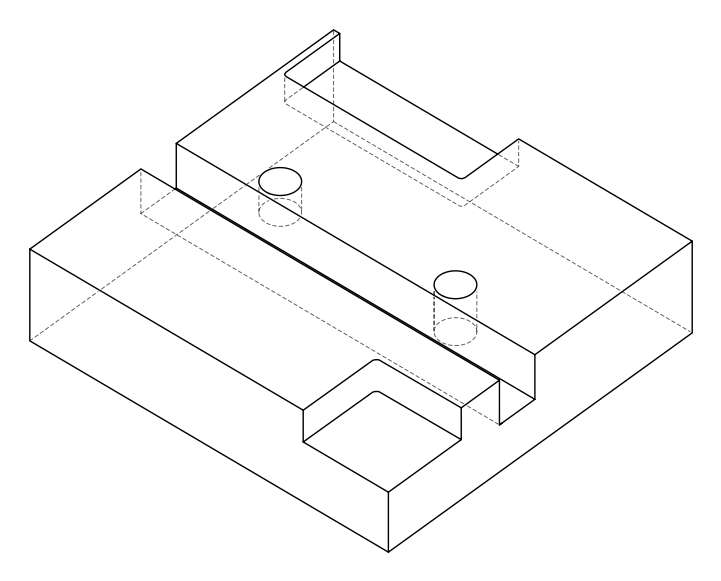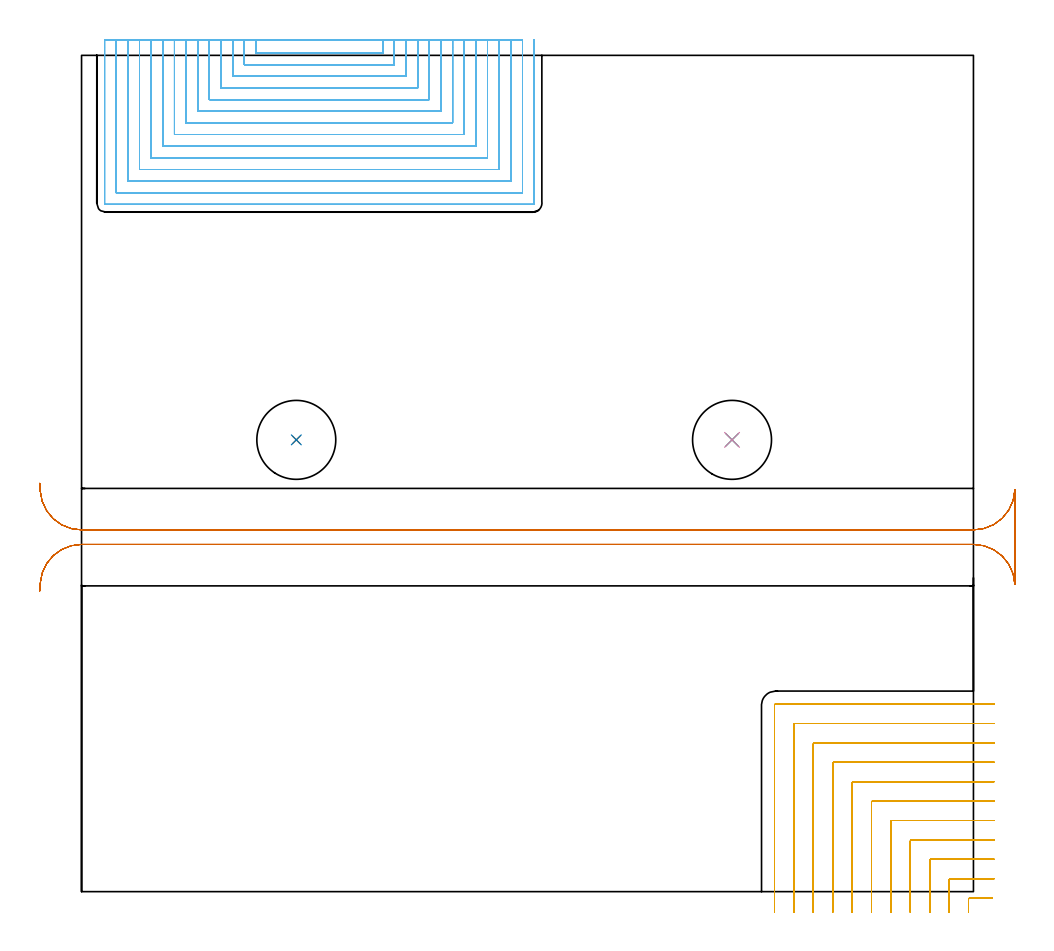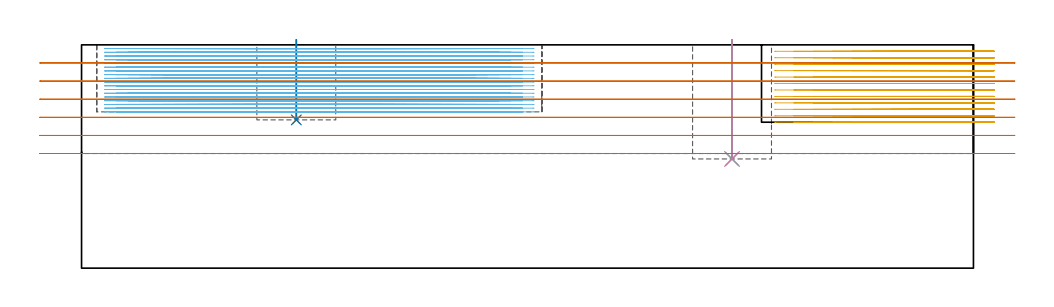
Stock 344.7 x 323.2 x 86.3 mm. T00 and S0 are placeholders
(PLAN: 7 operations, 6 tool changes, 230.2 min)
(1 INDEXABLE_INSERT_DRILL_BLIND_HOLE_FROM_SOLID | STEP1POCKET | NXT0302_010 | 0.13 min | 8582 mm3)
(2 DRILL_TO_ENLARGE_BLIND_HOLE | STEP1POCKET | UGT0301_381 | 0.13 min | 12591 mm3)
(3 INDEXABLE_INSERT_DRILL_BLIND_HOLE_FROM_SOLID_1 | STEP1POCKET_1 | NXT0302_010 | 0.19 min | 13086 mm3)
(4 DRILL_TO_ENLARGE_BLIND_HOLE_1 | STEP1POCKET_1 | UGT0301_381 | 0.19 min | 19115 mm3)
(5 MILL_CORNER_NOTCH_RECTANGULAR | CORNER_NOTCH_RECTANGULAR | NXT0201_013 | Follow Part, ap 2.5, ae 75% | 26.93 min | 189605 mm3)
(6 MILL_SLOT | SLOT_PARTIAL_RECTANGULAR | NXT0201_008 | Follow Part, ap 1.5, ae 75% | 192.62 min | 269871 mm3)
(7 MILL_RECTANGULAR_SLOT | SLOT_RECTANGULAR | UGT0201_004 | Follow Part, ap 8, ae 75% | 10.05 min | 544391 mm3)
(TOOL NXT0302_010 | Index. Insert Drill 19.5mm [880-D1950L25-05] | D19.5 PA176 FL98 Z2)
(TOOL UGT0301_381 | Twist Drill Flat Bottom 30.5 mm | D30.5 PA180 FL175 Z2)
(TOOL NXT0201_013 | ENDMILL 10mm | D10 FL30 Z4)
(TOOL NXT0201_008 | ENDMILL 6mm [2P460-0600-NA 1630] | D6 FL26 Z6)
(TOOL UGT0201_004 | End Mill 32 mm | D32 FL53 Z6)
(OP 1 INDEXABLE_INSERT_DRILL_BLIND_HOLE_FROM_SOLID)
G17 G21 G94 G90
T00 M6
G54
G17 G0 G90 X83. Y174.6 S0 M3
G43 Z96.3 H1
G94 G81 G98 Z57.3 F250. R88.3
G80
M5
M2
(OP 2 DRILL_TO_ENLARGE_BLIND_HOLE)
G17 G21 G94 G90
T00 M6
G54
G17 G0 G90 X83. Y174.6 S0 M3
G43 Z96.3 H0
G94 G81 G98 Z57.3 F250. R88.3
G80
M5
M2
(OP 3 INDEXABLE_INSERT_DRILL_BLIND_HOLE_FROM_SOLID_1)
G17 G21 G94 G90
T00 M6
G54
G17 G0 G90 X251.4 Y174.6 S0 M3
G43 Z96.3 H1
G94 G81 G98 Z42.2 F250. R88.3
G80
M5
M2
(OP 4 DRILL_TO_ENLARGE_BLIND_HOLE_1)
G17 G21 G94 G90
T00 M6
G54
G17 G0 G90 X251.4 Y174.6 S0 M3
G43 Z96.3 H0
G94 G81 G98 Z42.2 F250. R88.3
G80
M5
M2
(OP 5 MILL_CORNER_NOTCH_RECTANGULAR)
G17 G21 G94 G90
T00 M6
G54
G17 G0 G90 X352.03 Y-2.5 S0 M3
G43 Z96.3 H0
Z83.808
G94 G1 X349.03 F250.
X343.295 F500.
G3 X342.8 Y-2.995 R0.5
G1 Y-5.
Y-8. F250.
G0 Z96.3
X352.7 Y5.
Z83.808
G1 X349.7
X335.795 F500.
G3 X335.3 Y4.505 R0.5
G1 Y-5.
Y-8. F250.
G0 Z96.3
X352.7 Y12.5
Z83.808
G1 X349.7
X328.295 F500.
G3 X327.8 Y12.005 R0.5
G1 Y-5.
Y-8. F250.
G0 Z96.3
X352.7 Y20.
Z83.808
G1 X349.7
X320.796 F500.
G3 X320.3 Y19.504 R0.5
G1 Y-5.
Y-8. F250.
G0 Z96.3
X352.7 Y27.5
Z83.808
G1 X349.7
X313.296 F500.
G3 X312.8 Y27.004 R0.5
G1 Y-5.
Y-8. F250.
G0 Z96.3
X352.7 Y35.
Z83.808
G1 X349.7
X305.796 F500.
G3 X305.3 Y34.504 R0.5
G1 Y-5.
Y-8. F250.
G0 Z96.3
X352.7 Y42.5
Z83.808
G1 X349.7
X298.296 F500.
G3 X297.8 Y42.004 R0.5
G1 Y-5.
Y-8. F250.
G0 Z96.3
X352.7 Y50.
Z83.808
G1 X349.7
X290.797 F500.
G3 X290.3 Y49.503 R0.5
G1 Y-5.
Y-8. F250.
G0 Z96.3
X352.7 Y57.5
Z83.808
G1 X349.7
X283.297 F500.
G3 X282.8 Y57.003 R0.5
G1 Y-5.
Y-8. F250.
G0 Z96.3
X352.7 Y65.
Z83.808
G1 X349.7
X275.797 F500.
G3 X275.3 Y64.503 R0.5
G1 Y-5.
Y-8. F250.
G0 Z96.3
X352.7 Y72.5
Z83.808
G1 X349.7
X268.297 F500.
G3 X267.8 Y72.003 R0.5
G1 Y-5.
Y-8. F250.
G0 Z96.3
X352.03 Y-2.5
Z81.317
G1 X349.03
X343.295 F500.
G3 X342.8 Y-2.995 R0.5
G1 Y-5.
Y-8. F250.
G0 Z96.3
X352.7 Y5.
Z81.317
G1 X349.7
X335.795 F500.
G3 X335.3 Y4.505 R0.5
G1 Y-5.
Y-8. F250.
G0 Z96.3
X352.7 Y12.5
Z81.317
G1 X349.7
X328.295 F500.
G3 X327.8 Y12.005 R0.5
G1 Y-5.
Y-8. F250.
G0 Z96.3
X352.7 Y20.
Z81.317
G1 X349.7
X320.796 F500.
G3 X320.3 Y19.504 R0.5
G1 Y-5.
Y-8. F250.
G0 Z96.3
X352.7 Y27.5
Z81.317
G1 X349.7
X313.296 F500.
G3 X312.8 Y27.004 R0.5
G1 Y-5.
Y-8. F250.
G0 Z96.3
X352.7 Y35.
Z81.317
G1 X349.7
X305.796 F500.
G3 X305.3 Y34.504 R0.5
G1 Y-5.
Y-8. F250.
G0 Z96.3
X352.7 Y42.5
Z81.317
G1 X349.7
X298.296 F500.
G3 X297.8 Y42.004 R0.5
G1 Y-5.
Y-8. F250.
G0 Z96.3
X352.7 Y50.
Z81.317
G1 X349.7
X290.797 F500.
G3 X290.3 Y49.503 R0.5
G1 Y-5.
Y-8. F250.
G0 Z96.3
X352.7 Y57.5
Z81.317
G1 X349.7
X283.297 F500.
G3 X282.8 Y57.003 R0.5
G1 Y-5.
Y-8. F250.
G0 Z96.3
X352.7 Y65.
Z81.317
G1 X349.7
X275.797 F500.
G3 X275.3 Y64.503 R0.5
G1 Y-5.
Y-8. F250.
G0 Z96.3
X352.7 Y72.5
Z81.317
G1 X349.7
X268.297 F500.
G3 X267.8 Y72.003 R0.5
G1 Y-5.
Y-8. F250.
G0 Z96.3
X352.03 Y-2.5
Z78.825
G1 X349.03
X343.295 F500.
G3 X342.8 Y-2.995 R0.5
G1 Y-5.
Y-8. F250.
G0 Z96.3
X352.7 Y5.
Z78.825
G1 X349.7
X335.795 F500.
G3 X335.3 Y4.505 R0.5
G1 Y-5.
Y-8. F250.
G0 Z96.3
X352.7 Y12.5
Z78.825
G1 X349.7
X328.295 F500.
G3 X327.8 Y12.005 R0.5
G1 Y-5.
Y-8. F250.
G0 Z96.3
X352.7 Y20.
Z78.825
G1 X349.7
X320.796 F500.
G3 X320.3 Y19.504 R0.5
G1 Y-5.
Y-8. F250.
G0 Z96.3
X352.7 Y27.5
Z78.825
G1 X349.7
X313.296 F500.
G3 X312.8 Y27.004 R0.5
G1 Y-5.
Y-8. F250.
G0 Z96.3
X352.7 Y35.
Z78.825
G1 X349.7
X305.796 F500.
G3 X305.3 Y34.504 R0.5
G1 Y-5.
Y-8. F250.
G0 Z96.3
X352.7 Y42.5
Z78.825
G1 X349.7
X298.296 F500.
G3 X297.8 Y42.004 R0.5
G1 Y-5.
Y-8. F250.
G0 Z96.3
X352.7 Y50.
Z78.825
G1 X349.7
X290.797 F500.
G3 X290.3 Y49.503 R0.5
G1 Y-5.
Y-8. F250.
G0 Z96.3
X352.7 Y57.5
Z78.825
G1 X349.7
X283.297 F500.
G3 X282.8 Y57.003 R0.5
G1 Y-5.
Y-8. F250.
G0 Z96.3
X352.7 Y65.
Z78.825
G1 X349.7
X275.797 F500.
G3 X275.3 Y64.503 R0.5
G1 Y-5.
Y-8. F250.
G0 Z96.3
X352.7 Y72.5
Z78.825
G1 X349.7
X268.297 F500.
G3 X267.8 Y72.003 R0.5
G1 Y-5.
Y-8. F250.
G0 Z96.3
X352.03 Y-2.5
Z76.333
G1 X349.03
X343.295 F500.
G3 X342.8 Y-2.995 R0.5
G1 Y-5.
Y-8. F250.
G0 Z96.3
X352.7 Y5.
Z76.333
G1 X349.7
X335.795 F500.
G3 X335.3 Y4.505 R0.5
G1 Y-5.
Y-8. F250.
G0 Z96.3
X352.7 Y12.5
Z76.333
G1 X349.7
X328.295 F500.
G3 X327.8 Y12.005 R0.5
G1 Y-5.
Y-8. F250.
G0 Z96.3
X352.7 Y20.
Z76.333
G1 X349.7
X320.796 F500.
G3 X320.3 Y19.504 R0.5
G1 Y-5.
Y-8. F250.
G0 Z96.3
X352.7 Y27.5
Z76.333
G1 X349.7
X313.296 F500.
G3 X312.8 Y27.004 R0.5
G1 Y-5.
Y-8. F250.
G0 Z96.3
X352.7 Y35.
Z76.333
G1 X349.7
X305.796 F500.
G3 X305.3 Y34.504 R0.5
G1 Y-5.
Y-8. F250.
G0 Z96.3
X352.7 Y42.5
Z76.333
G1 X349.7
X298.296 F500.
G3 X297.8 Y42.004 R0.5
G1 Y-5.
Y-8. F250.
G0 Z96.3
X352.7 Y50.
Z76.333
G1 X349.7
X290.797 F500.
G3 X290.3 Y49.503 R0.5
G1 Y-5.
Y-8. F250.
G0 Z96.3
X352.7 Y57.5
Z76.333
G1 X349.7
X283.297 F500.
G3 X282.8 Y57.003 R0.5
G1 Y-5.
Y-8. F250.
G0 Z96.3
X352.7 Y65.
Z76.333
G1 X349.7
X275.797 F500.
G3 X275.3 Y64.503 R0.5
G1 Y-5.
Y-8. F250.
G0 Z96.3
X352.7 Y72.5
Z76.333
G1 X349.7
X268.297 F500.
G3 X267.8 Y72.003 R0.5
G1 Y-5.
Y-8. F250.
G0 Z96.3
X352.03 Y-2.5
Z73.842
G1 X349.03
X343.295 F500.
G3 X342.8 Y-2.995 R0.5
G1 Y-5.
Y-8. F250.
G0 Z96.3
X352.7 Y5.
Z73.842
G1 X349.7
X335.795 F500.
G3 X335.3 Y4.505 R0.5
G1 Y-5.
Y-8. F250.
G0 Z96.3
X352.7 Y12.5
Z73.842
G1 X349.7
X328.295 F500.
G3 X327.8 Y12.005 R0.5
G1 Y-5.
Y-8. F250.
G0 Z96.3
X352.7 Y20.
Z73.842
G1 X349.7
X320.796 F500.
G3 X320.3 Y19.504 R0.5
G1 Y-5.
Y-8. F250.
G0 Z96.3
X352.7 Y27.5
Z73.842
G1 X349.7
X313.296 F500.
G3 X312.8 Y27.004 R0.5
G1 Y-5.
Y-8. F250.
G0 Z96.3
X352.7 Y35.
Z73.842
G1 X349.7
X305.796 F500.
G3 X305.3 Y34.504 R0.5
G1 Y-5.
Y-8. F250.
G0 Z96.3
X352.7 Y42.5
Z73.842
G1 X349.7
X298.296 F500.
G3 X297.8 Y42.004 R0.5
G1 Y-5.
Y-8. F250.
G0 Z96.3
X352.7 Y50.
Z73.842
G1 X349.7
X290.797 F500.
G3 X290.3 Y49.503 R0.5
G1 Y-5.
Y-8. F250.
G0 Z96.3
X352.7 Y57.5
Z73.842
G1 X349.7
X283.297 F500.
G3 X282.8 Y57.003 R0.5
G1 Y-5.
Y-8. F250.
G0 Z96.3
X352.7 Y65.
Z73.842
G1 X349.7
X275.797 F500.
G3 X275.3 Y64.503 R0.5
G1 Y-5.
Y-8. F250.
G0 Z96.3
X352.7 Y72.5
Z73.842
G1 X349.7
X268.297 F500.
G3 X267.8 Y72.003 R0.5
G1 Y-5.
Y-8. F250.
G0 Z96.3
X352.03 Y-2.5
Z71.35
G1 X349.03
X343.295 F500.
G3 X342.8 Y-2.995 R0.5
G1 Y-5.
Y-8. F250.
G0 Z96.3
X352.7 Y5.
Z71.35
G1 X349.7
X335.795 F500.
G3 X335.3 Y4.505 R0.5
G1 Y-5.
Y-8. F250.
G0 Z96.3
X352.7 Y12.5
Z71.35
G1 X349.7
X328.295 F500.
G3 X327.8 Y12.005 R0.5
G1 Y-5.
Y-8. F250.
G0 Z96.3
X352.7 Y20.
Z71.35
G1 X349.7
X320.796 F500.
G3 X320.3 Y19.504 R0.5
G1 Y-5.
Y-8. F250.
G0 Z96.3
X352.7 Y27.5
Z71.35
G1 X349.7
X313.296 F500.
G3 X312.8 Y27.004 R0.5
G1 Y-5.
Y-8. F250.
G0 Z96.3
X352.7 Y35.
Z71.35
G1 X349.7
X305.796 F500.
G3 X305.3 Y34.504 R0.5
G1 Y-5.
Y-8. F250.
G0 Z96.3
X352.7 Y42.5
Z71.35
G1 X349.7
X298.296 F500.
G3 X297.8 Y42.004 R0.5
G1 Y-5.
Y-8. F250.
G0 Z96.3
X352.7 Y50.
Z71.35
G1 X349.7
X290.797 F500.
G3 X290.3 Y49.503 R0.5
G1 Y-5.
Y-8. F250.
G0 Z96.3
X352.7 Y57.5
Z71.35
G1 X349.7
X283.297 F500.
G3 X282.8 Y57.003 R0.5
G1 Y-5.
Y-8. F250.
G0 Z96.3
X352.7 Y65.
Z71.35
G1 X349.7
X275.797 F500.
G3 X275.3 Y64.503 R0.5
G1 Y-5.
Y-8. F250.
G0 Z96.3
X352.7 Y72.5
Z71.35
G1 X349.7
X268.297 F500.
G3 X267.8 Y72.003 R0.5
G1 Y-5.
Y-8. F250.
G0 Z96.3
X352.03 Y-2.5
Z68.858
G1 X349.03
X343.295 F500.
G3 X342.8 Y-2.995 R0.5
G1 Y-5.
Y-8. F250.
G0 Z96.3
X352.7 Y5.
Z68.858
G1 X349.7
X335.795 F500.
G3 X335.3 Y4.505 R0.5
G1 Y-5.
Y-8. F250.
G0 Z96.3
X352.7 Y12.5
Z68.858
G1 X349.7
X328.295 F500.
G3 X327.8 Y12.005 R0.5
G1 Y-5.
Y-8. F250.
G0 Z96.3
X352.7 Y20.
Z68.858
G1 X349.7
X320.796 F500.
G3 X320.3 Y19.504 R0.5
G1 Y-5.
Y-8. F250.
G0 Z96.3
X352.7 Y27.5
Z68.858
G1 X349.7
X313.296 F500.
G3 X312.8 Y27.004 R0.5
G1 Y-5.
Y-8. F250.
G0 Z96.3
X352.7 Y35.
Z68.858
G1 X349.7
X305.796 F500.
G3 X305.3 Y34.504 R0.5
G1 Y-5.
Y-8. F250.
G0 Z96.3
X352.7 Y42.5
Z68.858
G1 X349.7
X298.296 F500.
G3 X297.8 Y42.004 R0.5
G1 Y-5.
Y-8. F250.
G0 Z96.3
X352.7 Y50.
Z68.858
G1 X349.7
X290.797 F500.
G3 X290.3 Y49.503 R0.5
G1 Y-5.
Y-8. F250.
G0 Z96.3
X352.7 Y57.5
Z68.858
G1 X349.7
X283.297 F500.
G3 X282.8 Y57.003 R0.5
G1 Y-5.
Y-8. F250.
G0 Z96.3
X352.7 Y65.
Z68.858
G1 X349.7
X275.797 F500.
G3 X275.3 Y64.503 R0.5
G1 Y-5.
Y-8. F250.
G0 Z96.3
X352.7 Y72.5
Z68.858
G1 X349.7
X268.297 F500.
G3 X267.8 Y72.003 R0.5
G1 Y-5.
Y-8. F250.
G0 Z96.3
X352.03 Y-2.5
Z66.367
G1 X349.03
X343.295 F500.
G3 X342.8 Y-2.995 R0.5
G1 Y-5.
Y-8. F250.
G0 Z96.3
X352.7 Y5.
Z66.367
G1 X349.7
X335.795 F500.
G3 X335.3 Y4.505 R0.5
G1 Y-5.
Y-8. F250.
G0 Z96.3
X352.7 Y12.5
Z66.367
G1 X349.7
X328.295 F500.
G3 X327.8 Y12.005 R0.5
G1 Y-5.
Y-8. F250.
G0 Z96.3
X352.7 Y20.
Z66.367
G1 X349.7
X320.796 F500.
G3 X320.3 Y19.504 R0.5
G1 Y-5.
Y-8. F250.
G0 Z96.3
X352.7 Y27.5
Z66.367
G1 X349.7
X313.296 F500.
G3 X312.8 Y27.004 R0.5
G1 Y-5.
Y-8. F250.
G0 Z96.3
X352.7 Y35.
Z66.367
G1 X349.7
X305.796 F500.
G3 X305.3 Y34.504 R0.5
G1 Y-5.
Y-8. F250.
G0 Z96.3
X352.7 Y42.5
Z66.367
G1 X349.7
X298.296 F500.
G3 X297.8 Y42.004 R0.5
G1 Y-5.
Y-8. F250.
G0 Z96.3
X352.7 Y50.
Z66.367
G1 X349.7
X290.797 F500.
G3 X290.3 Y49.503 R0.5
G1 Y-5.
Y-8. F250.
G0 Z96.3
X352.7 Y57.5
Z66.367
G1 X349.7
X283.297 F500.
G3 X282.8 Y57.003 R0.5
G1 Y-5.
Y-8. F250.
G0 Z96.3
X352.7 Y65.
Z66.367
G1 X349.7
X275.797 F500.
G3 X275.3 Y64.503 R0.5
G1 Y-5.
Y-8. F250.
G0 Z96.3
X352.7 Y72.5
Z66.367
G1 X349.7
X268.297 F500.
G3 X267.8 Y72.003 R0.5
G1 Y-5.
Y-8. F250.
G0 Z96.3
X352.03 Y-2.5
Z63.875
G1 X349.03
X343.295 F500.
G3 X342.8 Y-2.995 R0.5
G1 Y-5.
Y-8. F250.
G0 Z96.3
X352.7 Y5.
Z63.875
G1 X349.7
X335.795 F500.
G3 X335.3 Y4.505 R0.5
G1 Y-5.
Y-8. F250.
G0 Z96.3
X352.7 Y12.5
Z63.875
G1 X349.7
X328.295 F500.
G3 X327.8 Y12.005 R0.5
G1 Y-5.
Y-8. F250.
G0 Z96.3
X352.7 Y20.
Z63.875
G1 X349.7
X320.796 F500.
G3 X320.3 Y19.504 R0.5
G1 Y-5.
Y-8. F250.
G0 Z96.3
X352.7 Y27.5
Z63.875
G1 X349.7
X313.296 F500.
G3 X312.8 Y27.004 R0.5
G1 Y-5.
Y-8. F250.
G0 Z96.3
X352.7 Y35.
Z63.875
G1 X349.7
X305.796 F500.
G3 X305.3 Y34.504 R0.5
G1 Y-5.
Y-8. F250.
G0 Z96.3
X352.7 Y42.5
Z63.875
G1 X349.7
X298.296 F500.
G3 X297.8 Y42.004 R0.5
G1 Y-5.
Y-8. F250.
G0 Z96.3
X352.7 Y50.
Z63.875
G1 X349.7
X290.797 F500.
G3 X290.3 Y49.503 R0.5
G1 Y-5.
Y-8. F250.
G0 Z96.3
X352.7 Y57.5
Z63.875
G1 X349.7
X283.297 F500.
G3 X282.8 Y57.003 R0.5
G1 Y-5.
Y-8. F250.
G0 Z96.3
X352.7 Y65.
Z63.875
G1 X349.7
X275.797 F500.
G3 X275.3 Y64.503 R0.5
G1 Y-5.
Y-8. F250.
G0 Z96.3
X352.7 Y72.5
Z63.875
G1 X349.7
X268.297 F500.
G3 X267.8 Y72.003 R0.5
G1 Y-5.
Y-8. F250.
G0 Z96.3
X352.03 Y-2.5
Z61.383
G1 X349.03
X343.295 F500.
G3 X342.8 Y-2.995 R0.5
G1 Y-5.
Y-8. F250.
G0 Z96.3
X352.7 Y5.
Z61.383
G1 X349.7
X335.795 F500.
G3 X335.3 Y4.505 R0.5
G1 Y-5.
Y-8. F250.
G0 Z96.3
X352.7 Y12.5
Z61.383
G1 X349.7
X328.295 F500.
G3 X327.8 Y12.005 R0.5
G1 Y-5.
Y-8. F250.
G0 Z96.3
X352.7 Y20.
Z61.383
G1 X349.7
X320.796 F500.
G3 X320.3 Y19.504 R0.5
G1 Y-5.
Y-8. F250.
G0 Z96.3
X352.7 Y27.5
Z61.383
G1 X349.7
X313.296 F500.
G3 X312.8 Y27.004 R0.5
G1 Y-5.
Y-8. F250.
G0 Z96.3
X352.7 Y35.
Z61.383
G1 X349.7
X305.796 F500.
G3 X305.3 Y34.504 R0.5
G1 Y-5.
Y-8. F250.
G0 Z96.3
X352.7 Y42.5
Z61.383
G1 X349.7
X298.296 F500.
G3 X297.8 Y42.004 R0.5
G1 Y-5.
Y-8. F250.
G0 Z96.3
X352.7 Y50.
Z61.383
G1 X349.7
X290.797 F500.
G3 X290.3 Y49.503 R0.5
G1 Y-5.
Y-8. F250.
G0 Z96.3
X352.7 Y57.5
Z61.383
G1 X349.7
X283.297 F500.
G3 X282.8 Y57.003 R0.5
G1 Y-5.
Y-8. F250.
G0 Z96.3
X352.7 Y65.
Z61.383
G1 X349.7
X275.797 F500.
G3 X275.3 Y64.503 R0.5
G1 Y-5.
Y-8. F250.
G0 Z96.3
X352.7 Y72.5
Z61.383
G1 X349.7
X268.297 F500.
G3 X267.8 Y72.003 R0.5
G1 Y-5.
Y-8. F250.
G0 Z96.3
X352.03 Y-2.5
Z58.892
G1 X349.03
X343.295 F500.
G3 X342.8 Y-2.995 R0.5
G1 Y-5.
Y-8. F250.
G0 Z96.3
X352.7 Y5.
Z58.892
G1 X349.7
X335.795 F500.
G3 X335.3 Y4.505 R0.5
G1 Y-5.
Y-8. F250.
G0 Z96.3
X352.7 Y12.5
Z58.892
G1 X349.7
X328.295 F500.
G3 X327.8 Y12.005 R0.5
G1 Y-5.
Y-8. F250.
G0 Z96.3
X352.7 Y20.
Z58.892
G1 X349.7
X320.796 F500.
G3 X320.3 Y19.504 R0.5
G1 Y-5.
Y-8. F250.
G0 Z96.3
X352.7 Y27.5
Z58.892
G1 X349.7
X313.296 F500.
G3 X312.8 Y27.004 R0.5
G1 Y-5.
Y-8. F250.
G0 Z96.3
X352.7 Y35.
Z58.892
G1 X349.7
X305.796 F500.
G3 X305.3 Y34.504 R0.5
G1 Y-5.
Y-8. F250.
G0 Z96.3
X352.7 Y42.5
Z58.892
G1 X349.7
X298.296 F500.
G3 X297.8 Y42.004 R0.5
G1 Y-5.
Y-8. F250.
G0 Z96.3
X352.7 Y50.
Z58.892
G1 X349.7
X290.797 F500.
G3 X290.3 Y49.503 R0.5
G1 Y-5.
Y-8. F250.
G0 Z96.3
X352.7 Y57.5
Z58.892
G1 X349.7
X283.297 F500.
G3 X282.8 Y57.003 R0.5
G1 Y-5.
Y-8. F250.
G0 Z96.3
X352.7 Y65.
Z58.892
G1 X349.7
X275.797 F500.
G3 X275.3 Y64.503 R0.5
G1 Y-5.
Y-8. F250.
G0 Z96.3
X352.7 Y72.5
Z58.892
G1 X349.7
X268.297 F500.
G3 X267.8 Y72.003 R0.5
G1 Y-5.
Y-8. F250.
G0 Z96.3
X352.03 Y-2.5
Z56.4
G1 X349.03
X343.295 F500.
G3 X342.8 Y-2.995 R0.5
G1 Y-5.
Y-8. F250.
G0 Z96.3
X352.7 Y5.
Z56.4
G1 X349.7
X335.795 F500.
G3 X335.3 Y4.505 R0.5
G1 Y-5.
Y-8. F250.
G0 Z96.3
X352.7 Y12.5
Z56.4
G1 X349.7
X328.295 F500.
G3 X327.8 Y12.005 R0.5
G1 Y-5.
Y-8. F250.
G0 Z96.3
X352.7 Y20.
Z56.4
G1 X349.7
X320.796 F500.
G3 X320.3 Y19.504 R0.5
G1 Y-5.
Y-8. F250.
G0 Z96.3
X352.7 Y27.5
Z56.4
G1 X349.7
X313.296 F500.
G3 X312.8 Y27.004 R0.5
G1 Y-5.
Y-8. F250.
G0 Z96.3
X352.7 Y35.
Z56.4
G1 X349.7
X305.796 F500.
G3 X305.3 Y34.504 R0.5
G1 Y-5.
Y-8. F250.
G0 Z96.3
X352.7 Y42.5
Z56.4
G1 X349.7
X298.296 F500.
G3 X297.8 Y42.004 R0.5
G1 Y-5.
Y-8. F250.
G0 Z96.3
X352.7 Y50.
Z56.4
G1 X349.7
X290.797 F500.
G3 X290.3 Y49.503 R0.5
G1 Y-5.
Y-8. F250.
G0 Z96.3
X352.7 Y57.5
Z56.4
G1 X349.7
X283.297 F500.
G3 X282.8 Y57.003 R0.5
G1 Y-5.
Y-8. F250.
G0 Z96.3
X352.7 Y65.
Z56.4
G1 X349.7
X275.797 F500.
G3 X275.3 Y64.503 R0.5
G1 Y-5.
Y-8. F250.
G0 Z96.3
X352.7 Y72.5
Z56.4
G1 X349.7
X268.297 F500.
G3 X267.8 Y72.003 R0.5
G1 Y-5.
Y-8. F250.
G0 Z96.3
M5
M2
(OP 6 MILL_SLOT)
G17 G21 G94 G90
T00 M6
G54
G17 G0 G90 X67.4 Y329.2 S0 M3
G43 Z96.3 H1
Z84.861
G94 G1 Y326.2 F250.
Y324.1 F500.
X116.4
Y326.2
Y329.2 F250.
X62.9
Y326.2
Y319.6 F500.
X120.9
Y326.2
Y329.2 F250.
X58.4
Y326.2
Y315.1 F500.
X125.4
Y326.2
Y329.2 F250.
X53.9
Y326.2
Y310.6 F500.
X129.9
Y326.2
Y329.2 F250.
X49.4
Y326.2
Y306.1 F500.
X134.4
Y326.2
Y329.2 F250.
X44.9
Y326.2
Y301.6 F500.
X138.9
Y326.2
Y329.2 F250.
X40.4
Y326.2
Y297.1 F500.
X143.4
Y326.2
Y329.2 F250.
X35.9
Y326.2
Y292.6 F500.
X147.9
Y326.2
Y329.2 F250.
X31.4
Y326.2
Y288.1 F500.
X152.4
Y326.2
Y329.2 F250.
X26.9
Y326.2
Y283.6 F500.
X156.9
Y326.2
Y329.2 F250.
X22.4
Y326.2
Y279.1 F500.
X161.4
Y326.2
Y329.2 F250.
X17.9
Y326.2
Y274.6 F500.
X165.9
Y326.2
Y329.2 F250.
X13.4
Y326.2
Y270.1 F500.
X170.4
Y326.2
Y329.2 F250.
X8.9
Y326.2
Y266. F500.
G3 X9.3 Y265.6 R0.4
G1 X174.5
G3 X174.9 Y266. R0.4
G1 Y326.2
Y329.2 F250.
G0 X67.4 Z83.422
G1 Y326.2
Y324.1 F500.
X116.4
Y326.2
Y329.2 F250.
X62.9
Y326.2
Y319.6 F500.
X120.9
Y326.2
Y329.2 F250.
X58.4
Y326.2
Y315.1 F500.
X125.4
Y326.2
Y329.2 F250.
X53.9
Y326.2
Y310.6 F500.
X129.9
Y326.2
Y329.2 F250.
X49.4
Y326.2
Y306.1 F500.
X134.4
Y326.2
Y329.2 F250.
X44.9
Y326.2
Y301.6 F500.
X138.9
Y326.2
Y329.2 F250.
X40.4
Y326.2
Y297.1 F500.
X143.4
Y326.2
Y329.2 F250.
X35.9
Y326.2
Y292.6 F500.
X147.9
Y326.2
Y329.2 F250.
X31.4
Y326.2
Y288.1 F500.
X152.4
Y326.2
Y329.2 F250.
X26.9
Y326.2
Y283.6 F500.
X156.9
Y326.2
Y329.2 F250.
X22.4
Y326.2
Y279.1 F500.
X161.4
Y326.2
Y329.2 F250.
X17.9
Y326.2
Y274.6 F500.
X165.9
Y326.2
Y329.2 F250.
X13.4
Y326.2
Y270.1 F500.
X170.4
Y326.2
Y329.2 F250.
X8.9
Y326.2
Y266. F500.
G3 X9.3 Y265.6 R0.4
G1 X174.5
G3 X174.9 Y266. R0.4
G1 Y326.2
Y329.2 F250.
G0 X67.4 Z81.983
G1 Y326.2
Y324.1 F500.
X116.4
Y326.2
Y329.2 F250.
X62.9
Y326.2
Y319.6 F500.
X120.9
Y326.2
Y329.2 F250.
X58.4
Y326.2
Y315.1 F500.
X125.4
Y326.2
Y329.2 F250.
X53.9
Y326.2
Y310.6 F500.
X129.9
Y326.2
Y329.2 F250.
X49.4
Y326.2
Y306.1 F500.
X134.4
Y326.2
Y329.2 F250.
X44.9
Y326.2
Y301.6 F500.
X138.9
Y326.2
Y329.2 F250.
X40.4
Y326.2
Y297.1 F500.
X143.4
Y326.2
Y329.2 F250.
X35.9
Y326.2
Y292.6 F500.
X147.9
Y326.2
Y329.2 F250.
X31.4
Y326.2
Y288.1 F500.
X152.4
Y326.2
Y329.2 F250.
X26.9
Y326.2
Y283.6 F500.
X156.9
Y326.2
Y329.2 F250.
X22.4
Y326.2
Y279.1 F500.
X161.4
Y326.2
Y329.2 F250.
X17.9
Y326.2
Y274.6 F500.
X165.9
Y326.2
Y329.2 F250.
X13.4
Y326.2
Y270.1 F500.
X170.4
Y326.2
Y329.2 F250.
X8.9
Y326.2
Y266. F500.
G3 X9.3 Y265.6 R0.4
G1 X174.5
G3 X174.9 Y266. R0.4
G1 Y326.2
Y329.2 F250.
G0 X67.4 Z80.544
G1 Y326.2
Y324.1 F500.
X116.4
Y326.2
Y329.2 F250.
X62.9
Y326.2
Y319.6 F500.
X120.9
Y326.2
Y329.2 F250.
X58.4
Y326.2
Y315.1 F500.
X125.4
Y326.2
Y329.2 F250.
X53.9
Y326.2
Y310.6 F500.
X129.9
Y326.2
Y329.2 F250.
X49.4
Y326.2
Y306.1 F500.
X134.4
Y326.2
Y329.2 F250.
X44.9
Y326.2
Y301.6 F500.
X138.9
Y326.2
Y329.2 F250.
X40.4
Y326.2
Y297.1 F500.
X143.4
Y326.2
Y329.2 F250.
X35.9
Y326.2
Y292.6 F500.
X147.9
Y326.2
Y329.2 F250.
X31.4
Y326.2
Y288.1 F500.
X152.4
Y326.2
Y329.2 F250.
X26.9
Y326.2
Y283.6 F500.
X156.9
Y326.2
Y329.2 F250.
X22.4
Y326.2
Y279.1 F500.
X161.4
Y326.2
Y329.2 F250.
X17.9
Y326.2
Y274.6 F500.
X165.9
Y326.2
Y329.2 F250.
X13.4
Y326.2
Y270.1 F500.
X170.4
Y326.2
Y329.2 F250.
X8.9
Y326.2
Y266. F500.
G3 X9.3 Y265.6 R0.4
G1 X174.5
G3 X174.9 Y266. R0.4
G1 Y326.2
Y329.2 F250.
G0 X67.4 Z79.105
G1 Y326.2
Y324.1 F500.
X116.4
Y326.2
Y329.2 F250.
X62.9
Y326.2
Y319.6 F500.
X120.9
Y326.2
Y329.2 F250.
X58.4
Y326.2
Y315.1 F500.
X125.4
Y326.2
Y329.2 F250.
X53.9
Y326.2
Y310.6 F500.
X129.9
Y326.2
Y329.2 F250.
X49.4
Y326.2
Y306.1 F500.
X134.4
Y326.2
Y329.2 F250.
X44.9
Y326.2
Y301.6 F500.
X138.9
Y326.2
Y329.2 F250.
X40.4
Y326.2
Y297.1 F500.
X143.4
Y326.2
Y329.2 F250.
X35.9
Y326.2
Y292.6 F500.
X147.9
Y326.2
Y329.2 F250.
X31.4
Y326.2
Y288.1 F500.
X152.4
Y326.2
Y329.2 F250.
X26.9
Y326.2
Y283.6 F500.
X156.9
Y326.2
Y329.2 F250.
X22.4
Y326.2
Y279.1 F500.
X161.4
Y326.2
Y329.2 F250.
X17.9
Y326.2
Y274.6 F500.
X165.9
Y326.2
Y329.2 F250.
X13.4
Y326.2
Y270.1 F500.
X170.4
Y326.2
Y329.2 F250.
X8.9
Y326.2
Y266. F500.
G3 X9.3 Y265.6 R0.4
G1 X174.5
G3 X174.9 Y266. R0.4
G1 Y326.2
Y329.2 F250.
G0 X67.4 Z77.667
G1 Y326.2
Y324.1 F500.
X116.4
Y326.2
Y329.2 F250.
X62.9
Y326.2
Y319.6 F500.
X120.9
Y326.2
Y329.2 F250.
X58.4
Y326.2
Y315.1 F500.
X125.4
Y326.2
Y329.2 F250.
X53.9
Y326.2
Y310.6 F500.
X129.9
Y326.2
Y329.2 F250.
X49.4
Y326.2
Y306.1 F500.
X134.4
Y326.2
Y329.2 F250.
X44.9
Y326.2
Y301.6 F500.
X138.9
Y326.2
Y329.2 F250.
X40.4
Y326.2
Y297.1 F500.
X143.4
Y326.2
Y329.2 F250.
X35.9
Y326.2
Y292.6 F500.
X147.9
Y326.2
Y329.2 F250.
X31.4
Y326.2
Y288.1 F500.
X152.4
Y326.2
Y329.2 F250.
X26.9
Y326.2
Y283.6 F500.
X156.9
Y326.2
Y329.2 F250.
X22.4
Y326.2
Y279.1 F500.
X161.4
Y326.2
Y329.2 F250.
X17.9
Y326.2
Y274.6 F500.
X165.9
Y326.2
Y329.2 F250.
X13.4
Y326.2
Y270.1 F500.
X170.4
Y326.2
Y329.2 F250.
X8.9
Y326.2
Y266. F500.
G3 X9.3 Y265.6 R0.4
G1 X174.5
G3 X174.9 Y266. R0.4
G1 Y326.2
Y329.2 F250.
G0 X67.4 Z76.228
G1 Y326.2
Y324.1 F500.
X116.4
Y326.2
Y329.2 F250.
X62.9
Y326.2
Y319.6 F500.
X120.9
Y326.2
Y329.2 F250.
X58.4
Y326.2
Y315.1 F500.
X125.4
Y326.2
Y329.2 F250.
X53.9
Y326.2
Y310.6 F500.
X129.9
Y326.2
Y329.2 F250.
X49.4
Y326.2
Y306.1 F500.
X134.4
Y326.2
Y329.2 F250.
X44.9
Y326.2
Y301.6 F500.
X138.9
Y326.2
Y329.2 F250.
X40.4
Y326.2
Y297.1 F500.
X143.4
Y326.2
Y329.2 F250.
X35.9
Y326.2
Y292.6 F500.
X147.9
Y326.2
Y329.2 F250.
X31.4
Y326.2
Y288.1 F500.
X152.4
Y326.2
Y329.2 F250.
X26.9
Y326.2
Y283.6 F500.
X156.9
Y326.2
Y329.2 F250.
X22.4
Y326.2
Y279.1 F500.
X161.4
Y326.2
Y329.2 F250.
X17.9
Y326.2
Y274.6 F500.
X165.9
Y326.2
Y329.2 F250.
X13.4
Y326.2
Y270.1 F500.
X170.4
Y326.2
Y329.2 F250.
X8.9
Y326.2
Y266. F500.
G3 X9.3 Y265.6 R0.4
G1 X174.5
G3 X174.9 Y266. R0.4
G1 Y326.2
Y329.2 F250.
G0 X67.4 Z74.789
G1 Y326.2
Y324.1 F500.
X116.4
Y326.2
Y329.2 F250.
X62.9
Y326.2
Y319.6 F500.
X120.9
Y326.2
Y329.2 F250.
X58.4
Y326.2
Y315.1 F500.
X125.4
Y326.2
Y329.2 F250.
X53.9
Y326.2
Y310.6 F500.
X129.9
Y326.2
Y329.2 F250.
X49.4
Y326.2
Y306.1 F500.
X134.4
Y326.2
Y329.2 F250.
X44.9
Y326.2
Y301.6 F500.
X138.9
Y326.2
Y329.2 F250.
X40.4
Y326.2
Y297.1 F500.
X143.4
Y326.2
Y329.2 F250.
X35.9
Y326.2
Y292.6 F500.
X147.9
Y326.2
Y329.2 F250.
X31.4
Y326.2
Y288.1 F500.
X152.4
Y326.2
Y329.2 F250.
X26.9
Y326.2
Y283.6 F500.
X156.9
Y326.2
Y329.2 F250.
X22.4
Y326.2
Y279.1 F500.
X161.4
Y326.2
Y329.2 F250.
X17.9
Y326.2
Y274.6 F500.
X165.9
Y326.2
Y329.2 F250.
X13.4
Y326.2
Y270.1 F500.
X170.4
Y326.2
Y329.2 F250.
X8.9
Y326.2
Y266. F500.
G3 X9.3 Y265.6 R0.4
G1 X174.5
G3 X174.9 Y266. R0.4
G1 Y326.2
Y329.2 F250.
G0 X67.4 Z73.35
G1 Y326.2
Y324.1 F500.
X116.4
Y326.2
Y329.2 F250.
X62.9
Y326.2
Y319.6 F500.
X120.9
Y326.2
Y329.2 F250.
X58.4
Y326.2
Y315.1 F500.
X125.4
Y326.2
Y329.2 F250.
X53.9
Y326.2
Y310.6 F500.
X129.9
Y326.2
Y329.2 F250.
X49.4
Y326.2
Y306.1 F500.
X134.4
Y326.2
Y329.2 F250.
X44.9
Y326.2
Y301.6 F500.
X138.9
Y326.2
Y329.2 F250.
X40.4
Y326.2
Y297.1 F500.
X143.4
Y326.2
Y329.2 F250.
X35.9
Y326.2
Y292.6 F500.
X147.9
Y326.2
Y329.2 F250.
X31.4
Y326.2
Y288.1 F500.
X152.4
Y326.2
Y329.2 F250.
X26.9
Y326.2
Y283.6 F500.
X156.9
Y326.2
Y329.2 F250.
X22.4
Y326.2
Y279.1 F500.
X161.4
Y326.2
Y329.2 F250.
X17.9
Y326.2
Y274.6 F500.
X165.9
Y326.2
Y329.2 F250.
X13.4
Y326.2
Y270.1 F500.
X170.4
Y326.2
Y329.2 F250.
X8.9
Y326.2
Y266. F500.
G3 X9.3 Y265.6 R0.4
G1 X174.5
G3 X174.9 Y266. R0.4
G1 Y326.2
Y329.2 F250.
G0 X67.4 Z71.911
G1 Y326.2
Y324.1 F500.
X116.4
Y326.2
Y329.2 F250.
X62.9
Y326.2
Y319.6 F500.
X120.9
Y326.2
Y329.2 F250.
X58.4
Y326.2
Y315.1 F500.
X125.4
Y326.2
Y329.2 F250.
X53.9
Y326.2
Y310.6 F500.
X129.9
Y326.2
Y329.2 F250.
X49.4
Y326.2
Y306.1 F500.
X134.4
Y326.2
Y329.2 F250.
X44.9
Y326.2
Y301.6 F500.
X138.9
Y326.2
Y329.2 F250.
X40.4
Y326.2
Y297.1 F500.
X143.4
Y326.2
Y329.2 F250.
X35.9
Y326.2
Y292.6 F500.
X147.9
Y326.2
Y329.2 F250.
X31.4
Y326.2
Y288.1 F500.
X152.4
Y326.2
Y329.2 F250.
X26.9
Y326.2
Y283.6 F500.
X156.9
Y326.2
Y329.2 F250.
X22.4
Y326.2
Y279.1 F500.
X161.4
Y326.2
Y329.2 F250.
X17.9
Y326.2
Y274.6 F500.
X165.9
Y326.2
Y329.2 F250.
X13.4
Y326.2
Y270.1 F500.
X170.4
Y326.2
Y329.2 F250.
X8.9
Y326.2
Y266. F500.
G3 X9.3 Y265.6 R0.4
G1 X174.5
G3 X174.9 Y266. R0.4
G1 Y326.2
Y329.2 F250.
G0 X67.4 Z70.472
G1 Y326.2
Y324.1 F500.
X116.4
Y326.2
Y329.2 F250.
X62.9
Y326.2
Y319.6 F500.
X120.9
Y326.2
Y329.2 F250.
X58.4
Y326.2
Y315.1 F500.
X125.4
Y326.2
Y329.2 F250.
X53.9
Y326.2
Y310.6 F500.
X129.9
Y326.2
Y329.2 F250.
X49.4
Y326.2
Y306.1 F500.
X134.4
Y326.2
Y329.2 F250.
X44.9
Y326.2
Y301.6 F500.
X138.9
Y326.2
Y329.2 F250.
X40.4
Y326.2
Y297.1 F500.
X143.4
Y326.2
Y329.2 F250.
X35.9
Y326.2
Y292.6 F500.
X147.9
Y326.2
Y329.2 F250.
X31.4
Y326.2
Y288.1 F500.
X152.4
Y326.2
Y329.2 F250.
X26.9
Y326.2
Y283.6 F500.
X156.9
Y326.2
Y329.2 F250.
X22.4
Y326.2
Y279.1 F500.
X161.4
Y326.2
Y329.2 F250.
X17.9
Y326.2
Y274.6 F500.
X165.9
Y326.2
Y329.2 F250.
X13.4
Y326.2
Y270.1 F500.
X170.4
Y326.2
Y329.2 F250.
X8.9
Y326.2
Y266. F500.
G3 X9.3 Y265.6 R0.4
G1 X174.5
G3 X174.9 Y266. R0.4
G1 Y326.2
Y329.2 F250.
G0 X67.4 Z69.033
G1 Y326.2
Y324.1 F500.
X116.4
Y326.2
Y329.2 F250.
X62.9
Y326.2
Y319.6 F500.
X120.9
Y326.2
Y329.2 F250.
X58.4
Y326.2
Y315.1 F500.
X125.4
Y326.2
Y329.2 F250.
X53.9
Y326.2
Y310.6 F500.
X129.9
Y326.2
Y329.2 F250.
X49.4
Y326.2
Y306.1 F500.
X134.4
Y326.2
Y329.2 F250.
X44.9
Y326.2
Y301.6 F500.
X138.9
Y326.2
Y329.2 F250.
X40.4
Y326.2
Y297.1 F500.
X143.4
Y326.2
Y329.2 F250.
X35.9
Y326.2
Y292.6 F500.
X147.9
Y326.2
Y329.2 F250.
X31.4
Y326.2
Y288.1 F500.
X152.4
Y326.2
Y329.2 F250.
X26.9
Y326.2
Y283.6 F500.
X156.9
Y326.2
Y329.2 F250.
X22.4
Y326.2
Y279.1 F500.
X161.4
Y326.2
Y329.2 F250.
X17.9
Y326.2
Y274.6 F500.
X165.9
Y326.2
Y329.2 F250.
X13.4
Y326.2
Y270.1 F500.
X170.4
Y326.2
Y329.2 F250.
X8.9
Y326.2
Y266. F500.
G3 X9.3 Y265.6 R0.4
G1 X174.5
G3 X174.9 Y266. R0.4
G1 Y326.2
Y329.2 F250.
G0 X67.4 Z67.594
G1 Y326.2
Y324.1 F500.
X116.4
Y326.2
Y329.2 F250.
X62.9
Y326.2
Y319.6 F500.
X120.9
Y326.2
Y329.2 F250.
X58.4
Y326.2
Y315.1 F500.
X125.4
Y326.2
Y329.2 F250.
X53.9
Y326.2
Y310.6 F500.
X129.9
Y326.2
Y329.2 F250.
X49.4
Y326.2
Y306.1 F500.
X134.4
Y326.2
Y329.2 F250.
X44.9
Y326.2
Y301.6 F500.
X138.9
Y326.2
Y329.2 F250.
X40.4
Y326.2
Y297.1 F500.
X143.4
Y326.2
Y329.2 F250.
X35.9
Y326.2
Y292.6 F500.
X147.9
Y326.2
Y329.2 F250.
X31.4
Y326.2
Y288.1 F500.
X152.4
Y326.2
Y329.2 F250.
X26.9
Y326.2
Y283.6 F500.
X156.9
Y326.2
Y329.2 F250.
X22.4
Y326.2
Y279.1 F500.
X161.4
Y326.2
Y329.2 F250.
X17.9
Y326.2
Y274.6 F500.
X165.9
Y326.2
Y329.2 F250.
X13.4
Y326.2
Y270.1 F500.
X170.4
Y326.2
Y329.2 F250.
X8.9
Y326.2
Y266. F500.
G3 X9.3 Y265.6 R0.4
G1 X174.5
G3 X174.9 Y266. R0.4
G1 Y326.2
Y329.2 F250.
G0 X67.4 Z66.156
G1 Y326.2
Y324.1 F500.
X116.4
Y326.2
Y329.2 F250.
X62.9
Y326.2
Y319.6 F500.
X120.9
Y326.2
Y329.2 F250.
X58.4
Y326.2
Y315.1 F500.
X125.4
Y326.2
Y329.2 F250.
X53.9
Y326.2
Y310.6 F500.
X129.9
Y326.2
Y329.2 F250.
X49.4
Y326.2
Y306.1 F500.
X134.4
Y326.2
Y329.2 F250.
X44.9
Y326.2
Y301.6 F500.
X138.9
Y326.2
Y329.2 F250.
X40.4
Y326.2
Y297.1 F500.
X143.4
Y326.2
Y329.2 F250.
X35.9
Y326.2
Y292.6 F500.
X147.9
Y326.2
Y329.2 F250.
X31.4
Y326.2
Y288.1 F500.
X152.4
Y326.2
Y329.2 F250.
X26.9
Y326.2
Y283.6 F500.
X156.9
Y326.2
Y329.2 F250.
X22.4
Y326.2
Y279.1 F500.
X161.4
Y326.2
Y329.2 F250.
X17.9
Y326.2
Y274.6 F500.
X165.9
Y326.2
Y329.2 F250.
X13.4
Y326.2
Y270.1 F500.
X170.4
Y326.2
Y329.2 F250.
X8.9
Y326.2
Y266. F500.
G3 X9.3 Y265.6 R0.4
G1 X174.5
G3 X174.9 Y266. R0.4
G1 Y326.2
Y329.2 F250.
G0 X67.4 Z64.717
G1 Y326.2
Y324.1 F500.
X116.4
Y326.2
Y329.2 F250.
X62.9
Y326.2
Y319.6 F500.
X120.9
Y326.2
Y329.2 F250.
X58.4
Y326.2
Y315.1 F500.
X125.4
Y326.2
Y329.2 F250.
X53.9
Y326.2
Y310.6 F500.
X129.9
Y326.2
Y329.2 F250.
X49.4
Y326.2
Y306.1 F500.
X134.4
Y326.2
Y329.2 F250.
X44.9
Y326.2
Y301.6 F500.
X138.9
Y326.2
Y329.2 F250.
X40.4
Y326.2
Y297.1 F500.
X143.4
Y326.2
Y329.2 F250.
X35.9
Y326.2
Y292.6 F500.
X147.9
Y326.2
Y329.2 F250.
X31.4
Y326.2
Y288.1 F500.
X152.4
Y326.2
Y329.2 F250.
X26.9
Y326.2
Y283.6 F500.
X156.9
Y326.2
Y329.2 F250.
X22.4
Y326.2
Y279.1 F500.
X161.4
Y326.2
Y329.2 F250.
X17.9
Y326.2
Y274.6 F500.
X165.9
Y326.2
Y329.2 F250.
X13.4
Y326.2
Y270.1 F500.
X170.4
Y326.2
Y329.2 F250.
X8.9
Y326.2
Y266. F500.
G3 X9.3 Y265.6 R0.4
G1 X174.5
G3 X174.9 Y266. R0.4
G1 Y326.2
Y329.2 F250.
G0 X67.4 Z63.278
G1 Y326.2
Y324.1 F500.
X116.4
Y326.2
Y329.2 F250.
X62.9
Y326.2
Y319.6 F500.
X120.9
Y326.2
Y329.2 F250.
X58.4
Y326.2
Y315.1 F500.
X125.4
Y326.2
Y329.2 F250.
X53.9
Y326.2
Y310.6 F500.
X129.9
Y326.2
Y329.2 F250.
X49.4
Y326.2
Y306.1 F500.
X134.4
Y326.2
Y329.2 F250.
X44.9
Y326.2
Y301.6 F500.
X138.9
Y326.2
Y329.2 F250.
X40.4
Y326.2
Y297.1 F500.
X143.4
Y326.2
Y329.2 F250.
X35.9
Y326.2
Y292.6 F500.
X147.9
Y326.2
Y329.2 F250.
X31.4
Y326.2
Y288.1 F500.
X152.4
Y326.2
Y329.2 F250.
X26.9
Y326.2
Y283.6 F500.
X156.9
Y326.2
Y329.2 F250.
X22.4
Y326.2
Y279.1 F500.
X161.4
Y326.2
Y329.2 F250.
X17.9
Y326.2
Y274.6 F500.
X165.9
Y326.2
Y329.2 F250.
X13.4
Y326.2
Y270.1 F500.
X170.4
Y326.2
Y329.2 F250.
X8.9
Y326.2
Y266. F500.
G3 X9.3 Y265.6 R0.4
G1 X174.5
G3 X174.9 Y266. R0.4
G1 Y326.2
Y329.2 F250.
G0 X67.4 Z61.839
G1 Y326.2
Y324.1 F500.
X116.4
Y326.2
Y329.2 F250.
X62.9
Y326.2
Y319.6 F500.
X120.9
Y326.2
Y329.2 F250.
X58.4
Y326.2
Y315.1 F500.
X125.4
Y326.2
Y329.2 F250.
X53.9
Y326.2
Y310.6 F500.
X129.9
Y326.2
Y329.2 F250.
X49.4
Y326.2
Y306.1 F500.
X134.4
Y326.2
Y329.2 F250.
X44.9
Y326.2
Y301.6 F500.
X138.9
Y326.2
Y329.2 F250.
X40.4
Y326.2
Y297.1 F500.
X143.4
Y326.2
Y329.2 F250.
X35.9
Y326.2
Y292.6 F500.
X147.9
Y326.2
Y329.2 F250.
X31.4
Y326.2
Y288.1 F500.
X152.4
Y326.2
Y329.2 F250.
X26.9
Y326.2
Y283.6 F500.
X156.9
Y326.2
Y329.2 F250.
X22.4
Y326.2
Y279.1 F500.
X161.4
Y326.2
Y329.2 F250.
X17.9
Y326.2
Y274.6 F500.
X165.9
Y326.2
Y329.2 F250.
X13.4
Y326.2
Y270.1 F500.
X170.4
Y326.2
Y329.2 F250.
X8.9
Y326.2
Y266. F500.
G3 X9.3 Y265.6 R0.4
G1 X174.5
G3 X174.9 Y266. R0.4
G1 Y326.2
Y329.2 F250.
G0 X67.4 Z60.4
G1 Y326.2
Y324.1 F500.
X116.4
Y326.2
Y329.2 F250.
X62.9
Y326.2
Y319.6 F500.
X120.9
Y326.2
Y329.2 F250.
X58.4
Y326.2
Y315.1 F500.
X125.4
Y326.2
Y329.2 F250.
X53.9
Y326.2
Y310.6 F500.
X129.9
Y326.2
Y329.2 F250.
X49.4
Y326.2
Y306.1 F500.
X134.4
Y326.2
Y329.2 F250.
X44.9
Y326.2
Y301.6 F500.
X138.9
Y326.2
Y329.2 F250.
X40.4
Y326.2
Y297.1 F500.
X143.4
Y326.2
Y329.2 F250.
X35.9
Y326.2
Y292.6 F500.
X147.9
Y326.2
Y329.2 F250.
X31.4
Y326.2
Y288.1 F500.
X152.4
Y326.2
Y329.2 F250.
X26.9
Y326.2
Y283.6 F500.
X156.9
Y326.2
Y329.2 F250.
X22.4
Y326.2
Y279.1 F500.
X161.4
Y326.2
Y329.2 F250.
X17.9
Y326.2
Y274.6 F500.
X165.9
Y326.2
Y329.2 F250.
X13.4
Y326.2
Y270.1 F500.
X170.4
Y326.2
Y329.2 F250.
X8.9
Y326.2
Y266. F500.
G3 X9.3 Y265.6 R0.4
G1 X174.5
G3 X174.9 Y266. R0.4
G1 Y326.2
Y329.2 F250.
G0 Z96.3
M5
M2
(OP 7 MILL_RECTANGULAR_SLOT)
G17 G21 G94 G90
T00 M6
G54
G17 G0 G90 X-16.154 Y116.185 S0 M3
G43 Z96.3 H0
Z79.3
G94 G1 X-15.97 Y119.179 F250.
G2 X0. Y134.2 R16. F500.
G1 X344.7
G2 X360.69 Y118.766 R16.
G1 X360.7
Y155.234
X360.69
G2 X344.7 Y139.8 R16.
G1 X0.
G2 X-15.97 Y154.821 R16.
G1 X-16.154 Y157.815 F250.
G0 Y116.185 Z72.3
G1 X-15.97 Y119.179
G2 X0. Y134.2 R16. F500.
G1 X344.7
G2 X360.69 Y118.766 R16.
G1 Y155.234
G2 X344.7 Y139.8 R16.
G1 X0.
G2 X-15.97 Y154.821 R16.
G1 X-16.154 Y157.815 F250.
G0 Y116.185 Z65.3
G1 X-15.97 Y119.179
G2 X0. Y134.2 R16. F500.
G1 X344.7
G2 X360.69 Y118.766 R16.
G1 X360.7
Y155.234
X360.69
G2 X344.7 Y139.8 R16.
G1 X0.
G2 X-15.97 Y154.821 R16.
G1 X-16.154 Y157.815 F250.
G0 Y116.185 Z58.3
G1 X-15.97 Y119.179
G2 X0. Y134.2 R16. F500.
G1 X344.7
G2 X360.69 Y118.766 R16.
G1 Y155.234
G2 X344.7 Y139.8 R16.
G1 X0.
G2 X-15.97 Y154.821 R16.
G1 X-16.154 Y157.815 F250.
G0 Y116.185 Z51.3
G1 X-15.97 Y119.179
G2 X0. Y134.2 R16. F500.
G1 X344.7
G2 X360.69 Y118.766 R16.
G1 Y155.234
G2 X344.7 Y139.8 R16.
G1 X0.
G2 X-15.97 Y154.821 R16.
G1 X-16.154 Y157.815 F250.
G0 Y116.185 Z44.3
G1 X-15.97 Y119.179
G2 X0. Y134.2 R16. F500.
G1 X344.7
G2 X360.69 Y118.766 R16.
G1 Y155.234
G2 X344.7 Y139.8 R16.
G1 X0.
G2 X-15.97 Y154.821 R16.
G1 X-16.154 Y157.815 F250.
G0 Z96.3
M5
M2
